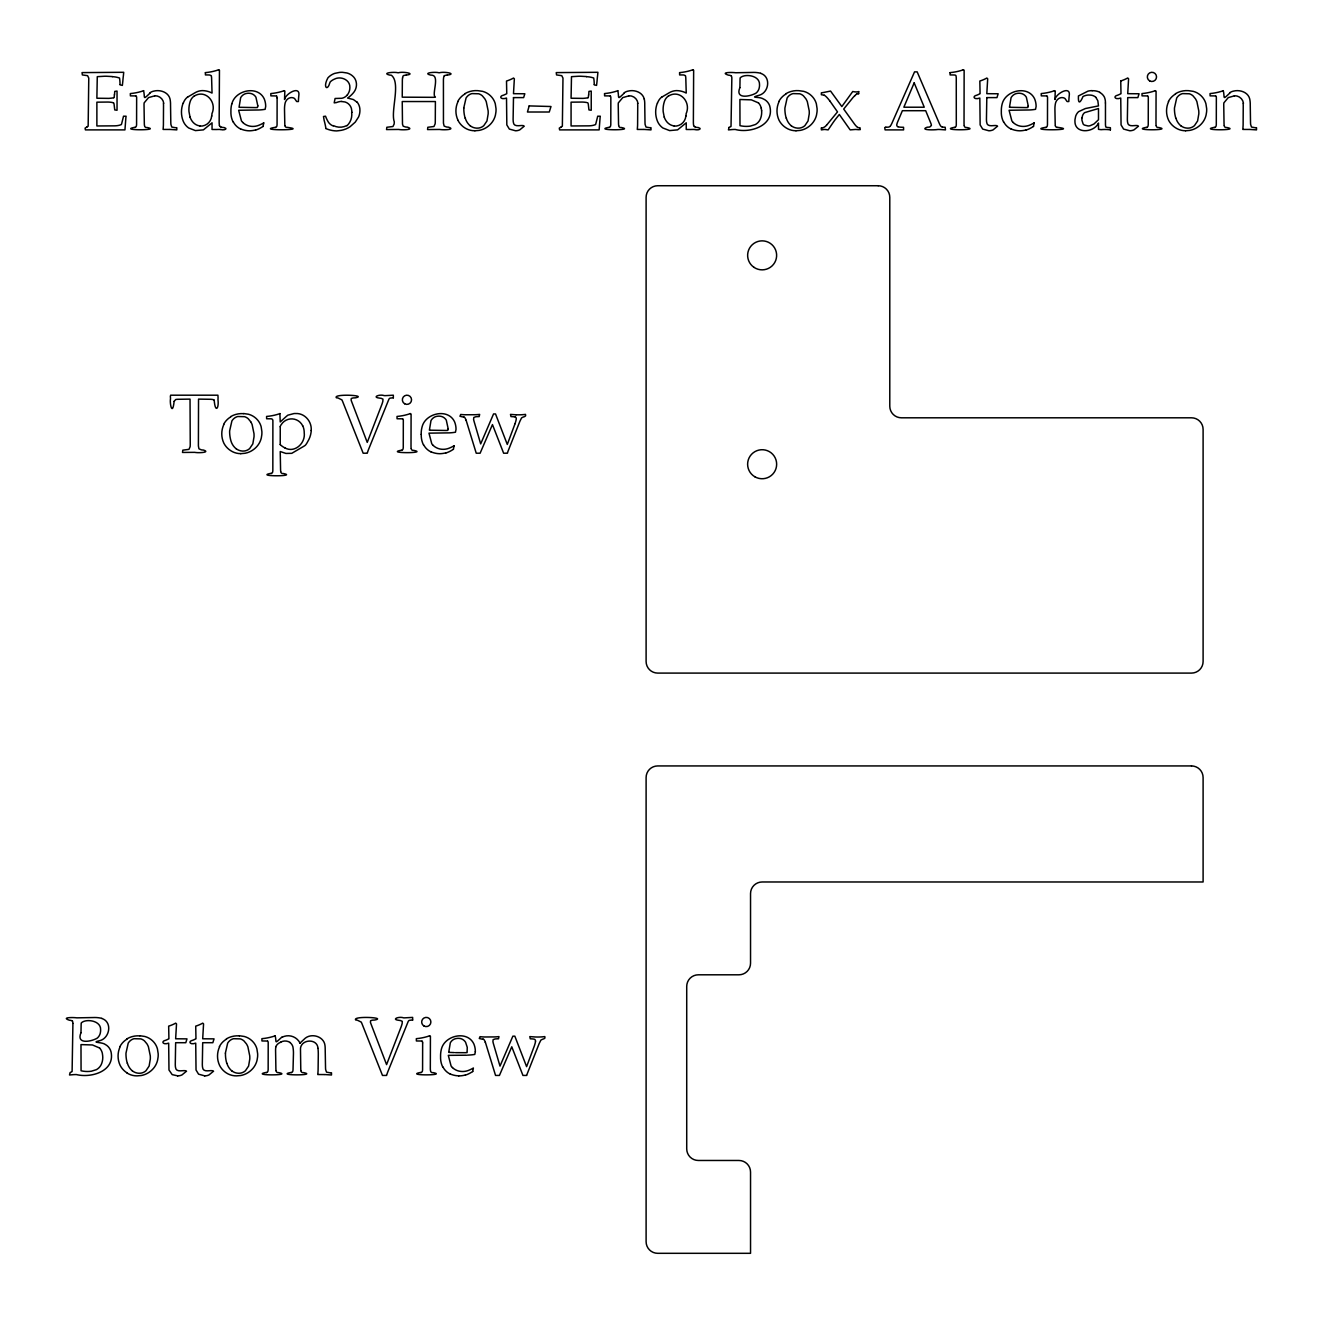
<?xml version="1.0" encoding="UTF-8"?>
<svg xmlns="http://www.w3.org/2000/svg" width="1323" height="1323" viewBox="0 0 1323 1323"><rect width="100%" height="100%" fill="white"/><g stroke="black" fill="none" stroke-linecap="round" stroke-linejoin="round"><path stroke-width="1.5" d="M475.354 1051.553L474.792 1054.414A46.338 46.338 0 0 1 468.524 1055.076L467.399 1055.175M311.186 430.438C312.03 421.657 304.72 413.008 295.674 413.52A29.089 29.089 0 0 0 294.004 413.553L287.852 415.174A43.196 43.196 0 0 0 286.181 416.547L280.228 421.938L279.881 413.52M225.373 1053.158L227.655 1043.169A10.799 10.799 0 0 1 228.73 1041.697A9.526 9.526 0 0 1 233.526 1038.704L240.323 1038.886A10.22 10.22 0 0 1 243.994 1040.953L246.409 1043.864A19.746 19.746 0 0 1 247.897 1046.824L249.749 1055.919A40.236 40.236 0 0 1 249.799 1058.962L248.592 1066.073L245.433 1070.737A9.741 9.741 0 0 1 239.91 1073.201A11.179 11.179 0 0 1 231.872 1070.886M463.745 108.056L466.027 98.067A10.799 10.799 0 0 1 467.102 96.596A9.526 9.526 0 0 1 471.914 93.602L478.694 93.784A10.22 10.22 0 0 1 482.366 95.851L484.78 98.762A19.746 19.746 0 0 1 486.269 101.722L488.137 110.818A40.236 40.236 0 0 1 488.17 113.861L486.963 120.972L483.805 125.635A9.741 9.741 0 0 1 478.281 128.099A11.179 11.179 0 0 1 470.244 125.784M280.261 426.75L280.228 444.545M120.013 84.821L122.361 85.4L122.841 81.1A91.37 91.37 0 0 1 123.403 75.527L123.717 72.302L82.043 72.6L82.357 74.931L87.599 75.676L88.773 78.14L88.161 126.231A11.791 11.791 0 0 1 87.153 126.81M594.209 84.821L596.557 85.4L597.053 81.1A91.37 91.37 0 0 1 597.599 75.527L597.913 72.302L556.239 72.6L556.553 74.931L561.795 75.676L562.97 78.14L562.358 126.231A11.791 11.791 0 0 1 561.349 126.81M535.55 1041.218L535.402 1042.193A42.386 42.386 0 0 1 534.36 1045.881L526.604 1066.652L514.845 1036.174L512.861 1036.174L499.995 1066.106L493.347 1043.467A32.678 32.678 0 0 1 492.917 1041.565L493.132 1039.68L495.116 1038.952A41.013 41.013 0 0 1 498.49 1038.803L498.969 1036.604A57.484 57.484 0 0 1 494.107 1036.934L484.631 1036.984A52.722 52.722 0 0 1 480.034 1036.67L479.273 1038.489L481.638 1039.051A17.695 17.695 0 0 1 482.73 1039.233L482.862 1039.266M211.796 116.011L211.829 115.696A46.487 46.487 0 0 0 211.945 113.679C217.187 102.086 205.578 89.104 194.332 96.017M685.992 116.011L686.025 115.696A46.487 46.487 0 0 0 686.141 113.679C691.383 102.086 679.79 89.104 668.545 96.017M114.522 94.859L114.754 91.403L117.036 91.072L117.036 110.256L114.754 109.925L114.142 104.831A4.63 4.63 0 0 0 113.546 102.731M588.718 94.859L588.95 91.403L591.232 91.072L591.232 110.256L588.95 109.925L588.355 104.831A4.63 4.63 0 0 0 587.743 102.731M275.812 1047.105L275.713 1047.733A32.414 32.414 0 0 0 275.581 1050.396L275.895 1069.001A25.617 25.617 0 0 0 276.027 1070.572M174.173 401.316L175.727 399.529A12.734 12.734 0 0 1 177.646 399.298L190.032 399.116L190.247 444.313A34.894 34.894 0 0 1 190.132 446.661L188.974 449.357L182.822 450.167L182.508 452.449L194.084 452.35A15.694 15.694 0 0 1 194.729 452.35C198.367 453.177 211.018 452.416 203.444 450.052A34.861 34.861 0 0 1 201.476 449.886L198.963 448.844L198.4 446.016L198.533 399.116L210.787 399.298A18.654 18.654 0 0 1 213.135 399.596L213.681 399.844M231.856 103.839C235.13 90.212 257.737 85.019 264.203 98.828A19.729 19.729 0 0 1 265.691 106.452L265.129 109.313A46.338 46.338 0 0 1 258.878 109.974L238.653 110.256L241.431 120.856A11.113 11.113 0 0 0 242.82 122.477M515.06 423.674L507.288 444.445L495.53 413.95L493.545 413.95L480.679 443.9L474.031 421.243A32.678 32.678 0 0 1 473.584 419.358L473.816 417.473L475.784 416.745A41.013 41.013 0 0 1 479.174 416.596L479.654 414.397A57.484 57.484 0 0 1 474.792 414.727L465.316 414.761A52.722 52.722 0 0 1 460.718 414.463L459.957 416.265L462.322 416.844A17.695 17.695 0 0 1 463.414 417.026L463.53 417.059M263.095 126.479L263.74 122.907M453.425 449.373L454.07 445.801M472.741 1071.58L473.386 1068.008A34.762 34.762 0 0 1 467.929 1070.605A16.24 16.24 0 0 1 461.066 1071.432A14.057 14.057 0 0 1 452.449 1067.595M1033.511 126.479L1034.156 122.907M890.611 125.668L891.107 124.825A42.832 42.832 0 0 0 891.967 123.138L914.54 71.872L917.17 71.872L939.528 123.965A19.316 19.316 0 0 0 940.653 125.966L940.951 126.28A3.308 3.308 0 0 0 942.356 127.025M393.328 397.81L393.328 395.197L385.621 395.627A26.063 26.063 0 0 1 384.232 395.61C379.536 393.907 371.432 397.28 379.734 398.14A41.542 41.542 0 0 1 381.107 398.306L382.975 399.149L382.827 401.398A55.897 55.897 0 0 1 381.917 404.342L367.248 442.395L351.389 400.968A28.428 28.428 0 0 1 351.108 399.959L351.29 398.504L352.927 397.958A36.068 36.068 0 0 1 355.192 397.859C368.836 395.296 332.354 393.526 336.422 397.81A38.962 38.962 0 0 1 337.911 397.942L341.913 399.877A43.163 43.163 0 0 1 342.591 401.382L363.163 453.21L367.248 453.21A100.383 100.383 0 0 1 368.307 450.052L388.78 399.513A2.927 2.927 0 0 1 389.739 398.273L390.285 398.107A22.541 22.541 0 0 1 393.328 397.859M412.644 1020.033L412.644 1017.404L404.937 1017.834A26.063 26.063 0 0 1 403.565 1017.834C398.851 1016.114 390.765 1019.487 399.066 1020.347A41.542 41.542 0 0 1 400.439 1020.529L402.291 1021.356L402.142 1023.605A55.897 55.897 0 0 1 401.249 1026.549L386.581 1064.602L370.705 1023.175A28.428 28.428 0 0 1 370.423 1022.183L370.605 1020.728L372.259 1020.165A36.068 36.068 0 0 1 374.508 1020.066C388.152 1017.503 351.67 1015.733 355.755 1020.033A38.962 38.962 0 0 1 357.243 1020.149L361.229 1022.084A43.163 43.163 0 0 1 361.923 1023.589L382.479 1075.434L386.581 1075.434A100.383 100.383 0 0 1 387.622 1072.258L408.096 1021.72A2.927 2.927 0 0 1 409.055 1020.48L409.601 1020.314A22.541 22.541 0 0 1 412.644 1020.066M205.379 72.748L205.429 74.931L208.521 74.948A32.959 32.959 0 0 1 209.646 74.998L211.283 75.692A13.974 13.974 0 0 1 211.614 78.52L212.044 93.073A20.788 20.788 0 0 0 202.303 90.609A15.148 15.148 0 0 0 194.977 92.792L188.064 96.827M679.592 72.748L679.625 74.931L682.734 74.948A32.959 32.959 0 0 1 683.842 74.998L685.479 75.692A13.974 13.974 0 0 1 685.81 78.52L686.24 93.073A20.788 20.788 0 0 0 676.516 90.609A15.148 15.148 0 0 0 669.173 92.792L662.277 96.827M950.063 72.748L950.096 74.931L953.172 74.964A32.281 32.281 0 0 1 954.296 74.998L954.826 75.047A1.654 1.654 0 0 1 955.868 75.527L955.983 75.742A13.247 13.247 0 0 1 956.264 78.14L956.297 124.544A24.69 24.69 0 0 1 956.248 125.222L956.215 125.404A2.117 2.117 0 0 1 954.677 127.471M858.66 93.685L858.66 91.502M1110.394 129.886L1110.394 127.719L1108.161 127.504A4.697 4.697 0 0 1 1105.598 126.843M150.194 92.957C142.14 100.647 145.365 97.902 143.546 90.626M624.39 92.957C616.353 100.647 619.561 97.902 617.742 90.626M1229.91 92.957C1221.857 100.647 1225.081 97.902 1223.262 90.626M299.808 1043.285L304.522 1038.886A44.453 44.453 0 0 1 305.448 1038.059C312.195 1032.899 324.185 1036.67 325.011 1045.666A45.395 45.395 0 0 1 325.177 1047.915L325.524 1067.429A26.857 26.857 0 0 0 325.64 1069.563L326.516 1072.159L330.006 1072.788A39.591 39.591 0 0 0 331.494 1072.804L331.494 1074.987L325.491 1074.59A30.264 30.264 0 0 0 324.333 1074.557M444.429 75.775L444.131 76.073A4.498 4.498 0 0 0 443.602 77.859A27.816 27.816 0 0 0 443.42 79.545L443.453 123.122L444.131 126.065L446.512 126.991A34.1 34.1 0 0 0 448.464 127.157C456.154 129.637 443.519 130.2 439.749 129.456A16.008 16.008 0 0 0 439.104 129.456L427.544 129.571L427.825 127.273L433.961 126.512L435.151 123.816A33.588 33.588 0 0 0 435.284 121.484L435.399 101.54L402.242 101.54L402.49 124.13L403.184 126.181L405.5 126.991A34.282 34.282 0 0 0 407.467 127.157C415.042 129.737 402.473 130.233 398.752 129.456A16.306 16.306 0 0 0 398.107 129.456L386.531 129.571L386.845 127.273L392.964 126.512L394.138 124.031A31.471 31.471 0 0 0 394.287 121.832C390.417 111.132 401.084 82.77 391.376 75.246A29.9 29.9 0 0 0 389.557 75.064C381.239 72.997 393.791 71.707 397.843 72.732A16.091 16.091 0 0 0 398.488 72.748C403.052 71.31 416.629 73.79 406.178 75.113M604.545 93.685L604.594 95.868L608.018 95.901A6.764 6.764 0 0 1 610.002 96.099M821.401 127.719L821.368 129.886L823.353 129.588A16.802 16.802 0 0 1 824.742 129.456A9.526 9.526 0 0 1 825.734 129.555L828.132 129.886L832.994 122.708A160.1 160.1 0 0 1 835.127 119.748L839.328 114.473L850.16 129.886L855.353 129.456A27.37 27.37 0 0 1 858.23 129.671L860.297 129.588L859.967 127.719A6.731 6.731 0 0 1 857.833 127.488L857.767 127.405M113.596 97.72L113.365 97.819A16.719 16.719 0 0 1 111.033 98.167A41.956 41.956 0 0 1 108.751 98.382L96.877 98.233L97.274 76.668L104.252 76.254A46.752 46.752 0 0 1 106.468 76.238L112.372 76.569M587.842 97.687L587.561 97.819A16.719 16.719 0 0 1 585.246 98.167A41.956 41.956 0 0 1 582.947 98.382L571.073 98.233L571.486 76.668L578.465 76.254A46.752 46.752 0 0 1 580.665 76.238L586.569 76.569M856.543 94.198L856.444 94.247A17.149 17.149 0 0 0 854.691 95.835M281.915 1037.149L281.816 1037.199A6.995 6.995 0 0 0 281.419 1037.513C273.679 1044.69 276.937 1041.929 275.118 1035.727M87.153 126.826L85.085 128.133L85.416 129.886L124.941 129.886L125.867 117.863A28.61 28.61 0 0 1 126.098 116.209L123.486 116.209A14.305 14.305 0 0 1 123.337 116.97L121.749 123.32A19.134 19.134 0 0 1 121.385 124.461L121.336 124.577A16.571 16.571 0 0 1 116.308 125.751L115.911 125.784A58.543 58.543 0 0 1 114.373 125.85L96.877 125.966L96.877 102.169L107.907 102.053A25.617 25.617 0 0 1 112.571 102.549L113.249 102.896M561.349 126.826L559.298 128.133L559.612 129.886L599.137 129.886L600.08 117.863A28.61 28.61 0 0 1 600.295 116.209L597.682 116.209A14.305 14.305 0 0 1 597.533 116.97L595.945 123.32A19.134 19.134 0 0 1 595.598 124.461L595.532 124.577A16.571 16.571 0 0 1 590.505 125.751L590.108 125.784A58.543 58.543 0 0 1 588.57 125.85L571.073 125.966L571.073 102.169L582.103 102.053A25.617 25.617 0 0 1 586.767 102.549M729.023 127.455L728.444 129.886L732.578 129.538A47.181 47.181 0 0 1 735.241 129.456C750.538 133.606 775.129 125.321 769.655 105.741C768.597 102.648 766.166 100.085 763.139 98.845C759.204 96.331 748.206 98.415 759.584 95.124C769.192 92.13 771.044 76.519 760.692 73.377M447.157 75.113C457.642 73.79 444.131 71.343 439.501 72.748A16.273 16.273 0 0 1 438.856 72.732C434.787 71.657 422.269 72.98 430.537 75.064A30.594 30.594 0 0 1 432.373 75.229C439.815 76.552 431.348 95.239 435.399 97.174A98.117 98.117 0 0 1 433.101 97.323L402.242 97.174L402.357 80.356A27.585 27.585 0 0 1 402.523 77.825M324.019 1074.557L317.768 1074.541A92.759 92.759 0 0 0 318.099 1070.125L318.297 1054.332A58.94 58.94 0 0 0 318 1048.378M169.311 129.456L163.093 129.439A93.238 93.238 0 0 0 163.407 125.023L163.523 105.327A35.489 35.489 0 0 0 163.407 103.359M643.524 129.456L637.289 129.439A93.238 93.238 0 0 0 637.603 125.023L637.736 105.327A35.489 35.489 0 0 0 637.603 103.359M1249.028 129.456L1242.81 129.439A93.238 93.238 0 0 0 1243.124 125.023L1243.24 105.327A35.489 35.489 0 0 0 1243.107 103.359M466.291 1055.208L448.299 1055.357L451.077 1065.958A11.113 11.113 0 0 0 452.483 1067.578M474.907 130.762L479.124 130.398A20.49 20.49 0 0 0 488.253 126.214A23.053 23.053 0 0 0 490.585 124.064L491.296 123.271A19.432 19.432 0 0 0 495.43 115.101L495.943 111.909A25.898 25.898 0 0 0 496.009 108.618L495.282 103.806A17.563 17.563 0 0 0 491.908 97.34A18.125 18.125 0 0 0 482.663 91.353L477.719 90.659A21.962 21.962 0 0 0 464.786 93.718M885.798 127.256L884.723 127.587L885.104 129.886L903.592 129.886L903.543 127.273A48.141 48.141 0 0 1 899.872 127.14L898.234 126.859M795.983 130.762L800.2 130.398A20.49 20.49 0 0 0 809.329 126.214A23.053 23.053 0 0 0 811.677 124.064L812.372 123.271A19.432 19.432 0 0 0 816.506 115.101L817.019 111.909A25.898 25.898 0 0 0 817.085 108.618L816.357 103.806A17.563 17.563 0 0 0 812.984 97.34A18.125 18.125 0 0 0 803.739 91.353L798.794 90.659A21.962 21.962 0 0 0 785.862 93.718M1185.557 130.762L1189.757 130.398A20.49 20.49 0 0 0 1198.903 126.214A23.053 23.053 0 0 0 1201.234 124.064L1201.946 123.271A19.432 19.432 0 0 0 1206.08 115.101L1206.593 111.909A25.898 25.898 0 0 0 1206.659 108.618L1205.931 103.806A17.563 17.563 0 0 0 1202.557 97.34A18.125 18.125 0 0 0 1193.296 91.353L1188.368 90.659A21.962 21.962 0 0 0 1175.436 93.718M240.769 453.657L244.987 453.276A20.49 20.49 0 0 0 254.115 449.109A23.053 23.053 0 0 0 256.464 446.942L257.158 446.165A19.432 19.432 0 0 0 261.293 437.979L261.805 434.787A25.898 25.898 0 0 0 261.871 431.513L261.144 426.701A17.563 17.563 0 0 0 257.77 420.218A18.125 18.125 0 0 0 248.526 414.248L243.581 413.537M154.692 95.868L148.556 97.588L144.141 102.88A18.952 18.952 0 0 0 144.025 104.6L144.323 123.866A25.319 25.319 0 0 0 144.455 125.437M628.888 95.868L622.769 97.588L618.337 102.88A18.952 18.952 0 0 0 618.221 104.6L618.536 123.866A25.319 25.319 0 0 0 618.668 125.437M1234.392 95.868L1228.273 97.588L1223.858 102.88A18.952 18.952 0 0 0 1223.742 104.6L1224.04 123.866A25.319 25.319 0 0 0 1224.172 125.437M341.665 101.54L345.038 101.97A9.493 9.493 0 0 1 351.356 108.288L352.067 112.438M455.459 1052.645L465.2 1052.695A30.677 30.677 0 0 0 467.102 1052.595L467.251 1047.32L465.597 1042.309A8.17 8.17 0 0 0 460.272 1038.505L458.767 1038.357A11.692 11.692 0 0 0 457.096 1038.406L456.022 1038.572A8.335 8.335 0 0 0 451.606 1041.036A9.741 9.741 0 0 0 450.316 1042.805L448.712 1052.347A27.254 27.254 0 0 0 449.407 1052.397L454.351 1052.595M204.734 1075.864L198.566 1074.16L196.036 1070.009L195.721 1043.152C189.768 1045.302 187.734 1041.184 192.893 1040.209A43.444 43.444 0 0 0 195.969 1038.787L195.721 1026.135A37.424 37.424 0 0 0 202.733 1023.142L203.56 1023.87L202.7 1038.787L214.045 1038.869L212.838 1042.706L202.7 1042.706L202.32 1064.42A34.977 34.977 0 0 0 202.485 1067C202.899 1073.664 211.448 1069.166 213.598 1071.217A25.699 25.699 0 0 0 212.953 1071.696L208.984 1074.938A10.518 10.518 0 0 1 204.734 1075.88M177.695 1075.864L172.188 1074.623L168.98 1070.009L168.666 1043.152C162.712 1045.302 160.695 1041.184 165.855 1040.209A43.444 43.444 0 0 0 168.914 1038.787L168.666 1026.135A37.424 37.424 0 0 0 175.678 1023.142L176.521 1023.87L175.645 1038.787L186.99 1038.869L185.799 1042.706L175.645 1042.706L175.281 1064.42A34.977 34.977 0 0 0 175.43 1067C175.86 1073.664 184.41 1069.166 186.56 1071.217A25.699 25.699 0 0 0 185.898 1071.696L181.946 1074.938A10.518 10.518 0 0 1 177.695 1075.88M516.053 414.794L510.48 414.397L510.976 416.596A37.176 37.176 0 0 1 513.952 416.795L515.209 417.059M695.088 129.522C697.535 130.597 702.926 128.959 698.461 127.587A34.878 34.878 0 0 1 696.13 127.306L695.501 127.157M220.891 129.522C223.339 130.597 228.73 128.959 224.265 127.587A34.878 34.878 0 0 1 221.933 127.306L221.139 127.124M239.347 1035.744L244.275 1036.471A18.125 18.125 0 0 1 253.536 1042.425A17.563 17.563 0 0 1 256.91 1048.907L257.638 1053.72A25.898 25.898 0 0 1 257.572 1057.011L257.059 1060.186A19.432 19.432 0 0 1 252.925 1068.389L252.213 1069.149A23.053 23.053 0 0 1 249.882 1071.316A20.49 20.49 0 0 1 240.753 1075.516L236.536 1075.864A18.158 18.158 0 0 1 226.283 1072.887A19.365 19.365 0 0 1 219.601 1065.445A22.061 22.061 0 0 1 219.618 1046.691M139.891 1035.744L144.819 1036.471A18.125 18.125 0 0 1 154.08 1042.425A17.563 17.563 0 0 1 157.437 1048.907L158.181 1053.72A25.898 25.898 0 0 1 158.099 1057.011L157.586 1060.186A19.432 19.432 0 0 1 153.468 1068.389L152.757 1069.149A23.053 23.053 0 0 1 150.425 1071.316A20.49 20.49 0 0 1 141.28 1075.516L137.063 1075.864A18.158 18.158 0 0 1 126.826 1072.887M966.402 127.438C982.576 130.481 938.189 130.564 953.817 127.455A13.329 13.329 0 0 0 954.644 127.355M1226.404 127.438C1242.578 130.481 1198.191 130.58 1213.819 127.455A13.462 13.462 0 0 0 1214.646 127.355M1158.353 127.438C1174.526 130.481 1130.14 130.58 1145.768 127.455A13.462 13.462 0 0 0 1146.578 127.355M620.9 127.438C637.074 130.481 592.687 130.58 608.315 127.455A13.462 13.462 0 0 0 609.126 127.355M146.704 127.438C162.861 130.481 118.475 130.58 134.119 127.455A13.462 13.462 0 0 0 134.929 127.355M413.371 450.333C429.545 453.376 385.158 453.458 400.786 450.333A13.462 13.462 0 0 0 401.597 450.25M282.94 473.452C299.097 476.495 254.777 476.578 270.322 473.469A13.858 13.858 0 0 0 271.149 473.369M432.687 1072.54C448.861 1075.582 404.474 1075.682 420.102 1072.54A13.462 13.462 0 0 0 420.929 1072.457M303.132 1072.54C319.29 1075.599 274.919 1075.649 290.547 1072.556A13.329 13.329 0 0 0 291.358 1072.457M278.277 1072.54C294.417 1075.582 250.047 1075.682 265.675 1072.54A13.462 13.462 0 0 0 266.485 1072.457M1057.193 127.339L1057.375 127.355A30.214 30.214 0 0 0 1058.086 127.421C1080.213 130.332 1025.904 130.729 1045.005 127.455A13.462 13.462 0 0 0 1045.815 127.355M942.356 127.041L942.489 127.058A19.845 19.845 0 0 0 945.168 127.24L945.482 129.886L940.107 129.505A58.493 58.493 0 0 0 937.908 129.456C934.286 130.167 919.022 130.167 927.191 127.206A29.271 29.271 0 0 0 929.755 127.008L931.409 125.503A7.574 7.574 0 0 0 930.797 123.171L925.687 110.702L902.385 110.702L897.97 121.154A16.356 16.356 0 0 0 896.729 124.891L896.796 125.255A1.736 1.736 0 0 0 897.904 126.727M101.788 1018.478C112.852 1021.935 109.71 1038.704 99.225 1040.821C90.51 1042.756 102.119 1041.995 105.145 1044.393C108.106 1045.865 110.256 1048.709 111.049 1051.901C115.101 1071.266 91.337 1078.262 76.337 1074.557A47.181 47.181 0 0 0 73.658 1074.64L69.524 1074.987L70.102 1072.556A17.232 17.232 0 0 0 72.104 1071.547L72.914 1023.407M284.842 447.885C294.748 453.392 305.596 443.205 304.224 432.853A17.116 17.116 0 0 0 302.769 425.774M963.26 69.689L964.136 70.185L964.037 123.899A24.823 24.823 0 0 0 964.169 125.453M692.789 69.689L693.649 70.185L693.368 122.477A23.219 23.219 0 0 0 693.632 125.503M218.576 69.689L219.453 70.185L219.155 122.477A23.219 23.219 0 0 0 219.436 125.503M1054.431 90.626L1055.307 91.155A38.979 38.979 0 0 0 1055.192 92.56L1054.944 99.506C1055.919 93.602 1071.084 84.953 1069.216 95.835A71.376 71.376 0 0 0 1068.819 101.54L1067.082 101.54L1065.048 98.597A4.515 4.515 0 0 0 1063.295 97.753L1062.071 97.604A6.218 6.218 0 0 0 1057.854 99.225A8.07 8.07 0 0 0 1055.473 103.326A27.833 27.833 0 0 0 1054.927 109.528L1055.192 123.965A23.698 23.698 0 0 0 1055.324 125.487M284.015 90.626L284.892 91.155A38.979 38.979 0 0 0 284.776 92.56L284.544 99.506C285.503 93.602 300.668 84.953 298.8 95.835A71.376 71.376 0 0 0 298.403 101.54L296.666 101.54L294.632 98.597A4.515 4.515 0 0 0 292.879 97.753L291.655 97.604A6.218 6.218 0 0 0 287.438 99.225A8.07 8.07 0 0 0 285.073 103.326A27.833 27.833 0 0 0 284.511 109.528L284.792 123.965A23.698 23.698 0 0 0 284.908 125.487M1155.211 90.626L1156.07 91.155L1155.988 123.849A25.484 25.484 0 0 0 1156.12 125.42M410.229 413.52L411.089 414.049L411.006 446.744A25.484 25.484 0 0 0 411.139 448.315M429.545 1035.727L430.422 1036.256L430.322 1068.951A25.484 25.484 0 0 0 430.455 1070.522M758.426 102.863L751.348 99.853L739.904 99.506L739.987 125.668A28.015 28.015 0 0 0 750.306 126.115L755.35 124.544A11.659 11.659 0 0 0 760.179 119.384A17.182 17.182 0 0 0 761.618 110.768M99.523 1047.965L92.445 1044.955L80.984 1044.608L81.067 1070.77A28.015 28.015 0 0 0 91.386 1071.217L96.43 1069.645A11.659 11.659 0 0 0 101.276 1064.486A17.182 17.182 0 0 0 102.698 1055.87L102.334 1053.24A11.857 11.857 0 0 0 99.539 1047.932M1095.907 97.439L1097.842 100.78L1098.487 105.906L1085.389 108.536L1078.592 111.661A10.931 10.931 0 0 0 1075.632 116.325L1074.987 119.632A18.042 18.042 0 0 0 1074.938 121.088C1074.557 134.334 1094.071 132.829 1098.487 123.056L1098.487 129.34L1101.116 129.671A38.4 38.4 0 0 1 1110.394 129.852M357.16 102.268L353.373 99.539L347.585 98.051A27.188 27.188 0 0 0 354.167 91.816A12.734 12.734 0 0 0 356.449 83.796L356.367 83.167A10.766 10.766 0 0 0 353.754 77.114L353.307 76.651A13.941 13.941 0 0 0 346.957 72.98L342.475 72.318A25.335 25.335 0 0 0 339.548 72.401L334.752 73.377A16.323 16.323 0 0 0 328.534 77.214L327.889 77.892C322.663 87.5 327.525 91.237 329.659 83.233A24.442 24.442 0 0 1 330.287 81.828A14.14 14.14 0 0 1 334.438 79.132C340.59 75.808 350.115 79.661 349.884 87.318A12.105 12.105 0 0 1 347.139 95.19M829.719 100.78L837.509 111.893L827.487 124.064A37.937 37.937 0 0 1 826.544 125.09M250.642 421.657L248.228 418.746A10.22 10.22 0 0 0 244.557 416.679L237.776 416.513A9.526 9.526 0 0 0 232.964 419.49A10.799 10.799 0 0 0 231.889 420.962L229.623 430.951A33.141 33.141 0 0 0 231.012 441.138A15.777 15.777 0 0 0 236.056 448.712M466.093 420.152L476.23 453.21L480.117 453.21L492.454 424.584L503.633 453.21L507.437 453.21A41.195 41.195 0 0 1 507.999 451.308L519.823 421.458A37.557 37.557 0 0 1 520.782 419.49C521.146 415.918 527.001 417.721 525.512 414.397A58.245 58.245 0 0 1 516.053 414.777M485.409 1042.359L495.546 1075.434L499.433 1075.434L511.769 1046.791L522.949 1075.434L526.752 1075.434A41.195 41.195 0 0 1 527.315 1073.532L539.139 1043.665A37.557 37.557 0 0 1 540.098 1041.714C540.462 1038.125 546.316 1039.928 544.828 1036.604A58.245 58.245 0 0 1 535.368 1036.984L529.795 1036.604L530.291 1038.803A37.176 37.176 0 0 1 533.285 1039.002L534.525 1039.266A1.935 1.935 0 0 1 535.468 1041.201M664.229 117.102L663.17 111.579A25.749 25.749 0 0 1 664.344 101.656A10.865 10.865 0 0 1 668.479 95.934M190.032 117.102L188.974 111.579A25.749 25.749 0 0 1 190.148 101.656A10.865 10.865 0 0 1 194.283 95.934M644.235 99.043C642.697 92.246 634.412 89.451 628.227 91.089A10.088 10.088 0 0 0 624.241 92.742M693.665 125.503L693.914 126.165A2.762 2.762 0 0 0 695.088 126.991M219.469 125.503L219.717 126.165A2.762 2.762 0 0 0 220.891 126.991M761.254 108.139L761.651 110.768M317.967 1048.378C317.603 1038.654 302.306 1038.886 300.569 1047.7A24.641 24.641 0 0 0 300.486 1049.172L300.768 1069.001A25.617 25.617 0 0 0 300.9 1070.572M1120.746 81.034L1120.994 93.685A43.444 43.444 0 0 1 1117.918 95.107C1112.775 96.083 1114.776 100.184 1120.746 98.051L1121.061 124.908L1123.591 129.075L1129.759 130.762A10.518 10.518 0 0 0 1134.009 129.836L1137.978 126.595A25.699 25.699 0 0 1 1138.491 126.198C1136.887 123.882 1127.841 128.695 1127.51 121.898A34.977 34.977 0 0 1 1127.361 119.318L1127.725 97.604L1137.863 97.604L1139.07 93.768L1127.725 93.685L1128.585 78.768L1127.725 77.974A37.424 37.424 0 0 1 1120.73 80.968M422.649 1042.921L422.583 1069.579A25.55 25.55 0 0 1 422.533 1070.274L422.484 1070.605A2.15 2.15 0 0 1 420.962 1072.589M277.119 97.819L277.069 124.478A25.55 25.55 0 0 1 277.003 125.189L276.97 125.503A2.15 2.15 0 0 1 275.432 127.488M1105.466 102.979L1105.466 123.452A15.297 15.297 0 0 0 1105.615 126.098M213.896 399.744A4.713 4.713 0 0 1 214.343 401.878C215.583 413.156 219.056 407.964 217.981 399.827A86.491 86.491 0 0 1 218.08 397.743L217.915 395.197L170.65 395.197L170.369 396.42A68.978 68.978 0 0 1 170.502 398.769C169.642 403.283 172.04 414.975 173.793 404.11A35.175 35.175 0 0 1 174.156 401.316M223.852 424.485A22.061 22.061 0 0 0 223.868 443.222A19.365 19.365 0 0 0 230.582 450.581A18.158 18.158 0 0 0 240.769 453.64M223.62 424.369A18.754 18.754 0 0 1 230.797 416.861M230.649 416.613A21.962 21.962 0 0 1 243.581 413.669M236.106 448.662A11.179 11.179 0 0 0 244.143 451.027A9.741 9.741 0 0 0 249.683 448.547L252.825 443.866L254.033 436.755A40.236 40.236 0 0 0 253.999 433.696L252.131 424.617A19.746 19.746 0 0 0 250.642 421.657M279.93 413.636A55.649 55.649 0 0 1 266.584 416.447L266.634 418.763L270.057 418.796A7.69 7.69 0 0 1 271.943 418.944L272.77 419.887A12.221 12.221 0 0 1 272.885 420.846L272.836 470.426A27.882 27.882 0 0 1 272.77 471.153L272.736 471.484A2.199 2.199 0 0 1 271.198 473.535M311.252 430.438A23.417 23.417 0 0 1 307.73 441.568A18.902 18.902 0 0 1 305.381 445.223A22.623 22.623 0 0 1 302.984 446.761L291.771 453.326L285.933 453.442L280.228 451.54L280.575 469.88A25.187 25.187 0 0 0 280.708 471.451M282.279 473.551A2.166 2.166 0 0 1 280.79 471.815M284.858 447.852A17.695 17.695 0 0 1 280.195 444.578M302.669 425.808A12.271 12.271 0 0 0 281.22 424.633A5.689 5.689 0 0 0 280.195 426.734M410.262 413.636A55.219 55.219 0 0 1 397.016 416.447L397.065 418.763L400.505 418.796A6.764 6.764 0 0 1 402.473 418.978M412.726 450.448A2.166 2.166 0 0 1 411.221 448.679M401.646 450.366A2.15 2.15 0 0 0 403.135 448.381L403.201 448.067A25.55 25.55 0 0 0 403.267 447.372L403.317 420.714A3.341 3.341 0 0 0 402.82 418.829M453.359 449.274A26.84 26.84 0 0 1 445.983 452.962M445.934 452.813A25.385 25.385 0 0 1 439.484 453.706A22.756 22.756 0 0 1 430.901 451.771M430.851 451.854A15.942 15.942 0 0 1 423.592 444.71M423.41 444.809A21.366 21.366 0 0 1 421.26 434.407M421.177 434.391A26.642 26.642 0 0 1 422.136 426.717C425.526 413.14 448.017 407.897 454.533 421.723A19.729 19.729 0 0 1 456.022 429.347L455.459 432.208A46.338 46.338 0 0 1 449.208 432.869L428.983 433.15L431.761 443.734A11.113 11.113 0 0 0 433.15 445.371M433.134 445.388A14.057 14.057 0 0 0 441.733 449.258A16.24 16.24 0 0 0 448.596 448.381A34.762 34.762 0 0 0 454.054 445.785M463.827 416.679A5.49 5.49 0 0 1 465.894 420.185M515.044 423.674A42.386 42.386 0 0 0 516.102 419.986L516.218 419.011A1.935 1.935 0 0 0 515.292 416.91M101.821 1018.346A30.363 30.363 0 0 0 93.09 1017.552L77.693 1017.834A32.215 32.215 0 0 1 76.734 1017.834C72.947 1017.288 60.593 1017.337 69.491 1020.265A6.334 6.334 0 0 1 72.385 1020.976M72.484 1021.091A5.689 5.689 0 0 1 72.798 1023.39M120.145 1046.691A22.061 22.061 0 0 0 120.161 1065.428A19.365 19.365 0 0 0 126.876 1072.788M119.93 1046.576A18.754 18.754 0 0 1 127.091 1039.068M126.942 1038.82A21.962 21.962 0 0 1 139.874 1035.892M127.306 1063.345A33.141 33.141 0 0 1 125.983 1053.158L128.199 1043.169A10.799 10.799 0 0 1 129.274 1041.697A9.526 9.526 0 0 1 134.07 1038.704L140.85 1038.886A10.22 10.22 0 0 1 144.521 1040.953L146.952 1043.864A19.746 19.746 0 0 1 148.424 1046.824L150.293 1055.919A40.236 40.236 0 0 1 150.326 1058.962L149.119 1066.073L145.977 1070.737A9.741 9.741 0 0 1 140.453 1073.201A11.179 11.179 0 0 1 132.399 1070.886M132.366 1070.935A15.777 15.777 0 0 1 127.438 1063.312M219.386 1046.576A18.754 18.754 0 0 1 226.564 1039.068M226.415 1038.82A21.962 21.962 0 0 1 239.347 1035.892M226.779 1063.345A33.141 33.141 0 0 1 225.456 1053.158M231.823 1070.935A15.777 15.777 0 0 1 226.911 1063.312M275.151 1035.843A55.219 55.219 0 0 1 261.904 1038.671L261.954 1040.969L265.377 1041.003A6.764 6.764 0 0 1 267.362 1041.184M281.997 1037.298A13.197 13.197 0 0 1 300.056 1043.169M302.504 1072.606A2.133 2.133 0 0 1 300.949 1070.952M291.391 1072.589A2.133 2.133 0 0 0 292.896 1070.638L292.962 1070.324A24.905 24.905 0 0 0 293.028 1069.629L293.441 1054.018A34.381 34.381 0 0 0 292.912 1046.89A8.054 8.054 0 0 0 289.886 1042.474M280.757 1042.111A9.046 9.046 0 0 1 289.952 1042.392M275.631 1047.022A8.533 8.533 0 0 1 280.757 1042.226M277.648 1072.606A2.133 2.133 0 0 1 276.094 1070.952M266.535 1072.589A2.15 2.15 0 0 0 268.023 1070.605L268.089 1070.274A25.55 25.55 0 0 0 268.156 1069.579L268.205 1042.921A3.341 3.341 0 0 0 267.709 1041.036M429.578 1035.843A55.219 55.219 0 0 1 416.332 1038.671L416.381 1040.969L419.821 1041.003A6.764 6.764 0 0 1 421.805 1041.184M432.042 1072.655A2.166 2.166 0 0 1 430.554 1070.902M422.153 1041.036A3.341 3.341 0 0 1 422.583 1042.921M472.675 1071.481A26.84 26.84 0 0 1 465.299 1075.169M465.249 1075.02A25.385 25.385 0 0 1 458.8 1075.913M458.8 1075.847A22.756 22.756 0 0 1 450.217 1073.978M450.184 1074.061A15.942 15.942 0 0 1 442.907 1066.917M442.725 1067.016A21.366 21.366 0 0 1 440.576 1056.614A26.642 26.642 0 0 1 441.452 1048.924C444.842 1035.347 467.35 1030.104 473.849 1043.93A19.729 19.729 0 0 1 475.337 1051.553M483.16 1038.886A5.49 5.49 0 0 1 485.21 1042.392M120.013 84.44A38.003 38.003 0 0 0 119.517 78.024A24.442 24.442 0 0 0 112.372 76.684M114.324 94.876A6.665 6.665 0 0 1 113.894 97.77M143.595 90.741A55.219 55.219 0 0 1 130.332 93.569L130.398 95.868L133.821 95.901A6.764 6.764 0 0 1 135.806 96.099M150.045 92.742A10.088 10.088 0 0 1 154.03 91.072C160.215 89.484 168.501 92.23 170.039 99.043A26.923 26.923 0 0 1 170.535 104.897L170.799 122.344A26.774 26.774 0 0 0 170.915 124.461L171.775 127.058L175.298 127.686A40.318 40.318 0 0 0 176.802 127.703L176.802 129.886L170.799 129.489A30.264 30.264 0 0 0 169.642 129.456M154.675 95.769A8.715 8.715 0 0 1 163.771 103.31M146.043 127.554A2.166 2.166 0 0 1 144.554 125.801M134.963 127.488A2.15 2.15 0 0 0 136.451 125.503L136.534 125.189A25.55 25.55 0 0 0 136.583 124.478L136.649 97.819A3.341 3.341 0 0 0 136.153 95.934M218.626 69.805A53.565 53.565 0 0 1 205.379 72.616M220.891 129.505A38.747 38.747 0 0 0 216.492 129.522L212.044 129.472L212.044 122.824L204.437 129.026A22.772 22.772 0 0 1 203.362 129.869L195.424 130.597L188.676 127.984A15.595 15.595 0 0 1 183.103 120.873A24.492 24.492 0 0 1 183.169 103.062M183.318 103.111A12.965 12.965 0 0 1 187.982 96.695M190.049 117.102A14.867 14.867 0 0 0 193.323 122.592L194.299 123.469A10.551 10.551 0 0 0 199.971 125.917M211.663 116.011A10.964 10.964 0 0 1 199.955 126.098M263.029 126.38A26.84 26.84 0 0 1 255.653 130.084M255.604 129.919A25.385 25.385 0 0 1 249.137 130.812A22.756 22.756 0 0 1 240.571 128.877M240.521 128.976A15.942 15.942 0 0 1 233.261 121.832M233.08 121.914A21.366 21.366 0 0 1 230.913 111.512A26.642 26.642 0 0 1 231.806 103.822M242.804 122.51A14.057 14.057 0 0 0 251.403 126.363A16.24 16.24 0 0 0 258.266 125.487A34.762 34.762 0 0 0 263.724 122.89M284.065 90.741A55.219 55.219 0 0 1 270.818 93.569L270.868 95.868L274.291 95.901A6.764 6.764 0 0 1 276.275 96.099M284.925 125.85A2.183 2.183 0 0 0 286.628 127.421L286.959 127.355A30.214 30.214 0 0 0 287.67 127.421C309.814 130.332 255.504 130.729 274.589 127.455A13.462 13.462 0 0 0 275.399 127.355M276.623 95.934A3.341 3.341 0 0 1 277.053 97.819M325.921 128.463A80.356 80.356 0 0 0 324.135 120.31L323.49 116.49L325.541 116.209A31.702 31.702 0 0 0 328.501 122.328A10.369 10.369 0 0 0 333.181 125.95M325.871 128.546A27.7 27.7 0 0 0 336.621 130.927L338.886 130.663A23.549 23.549 0 0 0 350.165 126.644L355.275 122.096L358.583 116.953A16.538 16.538 0 0 0 359.922 110.404A12.717 12.717 0 0 0 357.227 102.202M346.758 125.569A14.636 14.636 0 0 1 333.363 125.602M351.67 112.488A15.38 15.38 0 0 1 346.99 125.751M341.648 101.375A16.289 16.289 0 0 0 336.472 102.549L334.19 102.88L335.083 98.481L341.764 98.282A9.195 9.195 0 0 0 347.106 95.173M406.178 75.196A8.484 8.484 0 0 0 403.383 75.626A3.456 3.456 0 0 0 402.672 77.825M444.379 75.643A8.302 8.302 0 0 1 447.157 75.196M458.006 120.327A22.061 22.061 0 0 1 457.99 101.59M457.758 101.474A18.754 18.754 0 0 1 464.935 93.966M474.907 130.745A18.158 18.158 0 0 1 464.654 127.785A19.365 19.365 0 0 1 457.973 120.343M465.15 118.243A33.141 33.141 0 0 1 463.827 108.056M470.194 125.834A15.777 15.777 0 0 1 465.283 118.21M594.225 84.44A38.003 38.003 0 0 0 593.713 78.024A24.442 24.442 0 0 0 586.569 76.684M588.52 94.876A6.665 6.665 0 0 1 588.09 97.77M617.791 90.741A55.219 55.219 0 0 1 604.545 93.569M644.284 99.027A26.923 26.923 0 0 1 644.748 104.897L644.996 122.344A26.774 26.774 0 0 0 645.111 124.461L645.988 127.058L649.494 127.686A40.318 40.318 0 0 0 650.999 127.703L650.999 129.886L644.996 129.489A30.264 30.264 0 0 0 643.854 129.456M628.888 95.769A8.715 8.715 0 0 1 637.967 103.31M620.239 127.554A2.166 2.166 0 0 1 618.751 125.801M609.175 127.488A2.15 2.15 0 0 0 610.664 125.503L610.73 125.189A25.55 25.55 0 0 0 610.796 124.478L610.846 97.819A3.341 3.341 0 0 0 610.35 95.934M692.822 69.805A53.565 53.565 0 0 1 679.575 72.616M695.088 129.505A38.747 38.747 0 0 0 690.689 129.522L686.24 129.472L686.24 122.824L678.633 129.026A22.772 22.772 0 0 1 677.558 129.869L669.636 130.597L662.873 127.984A15.595 15.595 0 0 1 657.316 120.873A24.492 24.492 0 0 1 657.366 103.062M657.514 103.111A12.965 12.965 0 0 1 662.178 96.695M664.245 117.102A14.867 14.867 0 0 0 667.52 122.592L668.512 123.469A10.551 10.551 0 0 0 674.168 125.917M685.86 116.011A10.964 10.964 0 0 1 674.151 126.098M760.725 73.245A30.363 30.363 0 0 0 752.01 72.451L736.613 72.732A32.215 32.215 0 0 1 735.638 72.748C731.851 72.186 719.514 72.236 728.394 75.163A6.334 6.334 0 0 1 731.288 75.874M729.006 127.438A17.232 17.232 0 0 0 731.024 126.462L731.834 78.305A5.689 5.689 0 0 0 731.387 75.99M758.459 102.847A11.857 11.857 0 0 1 761.238 108.155M779.065 101.59A22.061 22.061 0 0 0 779.082 120.327A19.365 19.365 0 0 0 785.796 127.686A18.158 18.158 0 0 0 795.983 130.745M778.834 101.474A18.754 18.754 0 0 1 786.011 93.966M786.226 118.243A33.141 33.141 0 0 1 784.903 108.056L787.102 98.067A10.799 10.799 0 0 1 788.177 96.596A9.526 9.526 0 0 1 792.99 93.602L799.77 93.784A10.22 10.22 0 0 1 803.441 95.851L805.856 98.762A19.746 19.746 0 0 1 807.344 101.722L809.213 110.818A40.236 40.236 0 0 1 809.246 113.861L808.039 120.972L804.897 125.635A9.741 9.741 0 0 1 799.357 128.099A11.179 11.179 0 0 1 791.319 125.784M791.27 125.834A15.777 15.777 0 0 1 786.358 118.21M826.61 125.139A8.616 8.616 0 0 1 821.484 128.166M829.686 100.796A36.002 36.002 0 0 0 826.643 97.158A13.627 13.627 0 0 0 824.328 95.223M824.279 95.306A3.688 3.688 0 0 0 822.724 94.942L821.368 94.727L821.368 92.808A73.443 73.443 0 0 0 823.501 92.494L830.563 91.072L841.841 106.568L852.756 91.502A14.553 14.553 0 0 0 858.71 91.734M856.51 94.115A6.417 6.417 0 0 1 858.66 93.751M854.658 95.802A37.904 37.904 0 0 0 852.839 97.753L843.71 109.065L854.327 123.833A20.953 20.953 0 0 0 857.519 127.388M885.798 127.206A19.961 19.961 0 0 0 888.791 127.058A3.225 3.225 0 0 0 890.396 125.9M963.293 69.805A53.565 53.565 0 0 1 950.046 72.616M965.757 127.554A2.15 2.15 0 0 1 964.252 125.817M1033.445 126.38A26.84 26.84 0 0 1 1026.069 130.084M1026.02 129.919A25.385 25.385 0 0 1 1019.553 130.812A22.756 22.756 0 0 1 1010.987 128.877M1010.937 128.976A15.942 15.942 0 0 1 1003.677 121.832M1003.495 121.914A21.366 21.366 0 0 1 1001.329 111.512A26.642 26.642 0 0 1 1002.206 103.822C1005.612 90.245 1028.103 85.003 1034.603 98.828A19.729 19.729 0 0 1 1036.107 106.452L1035.545 109.313A46.338 46.338 0 0 1 1029.277 109.974L1009.069 110.256L1011.847 120.856A11.113 11.113 0 0 0 1013.236 122.477M1013.203 122.51A14.057 14.057 0 0 0 1021.819 126.363A16.24 16.24 0 0 0 1028.682 125.487A34.762 34.762 0 0 0 1034.139 122.89M1054.464 90.741A55.219 55.219 0 0 1 1041.218 93.569L1041.284 95.868L1044.707 95.901A6.764 6.764 0 0 1 1046.691 96.099M1057.044 127.421A2.183 2.183 0 0 1 1055.341 125.85M1045.848 127.488A2.15 2.15 0 0 0 1047.336 125.503L1047.419 125.189A25.55 25.55 0 0 0 1047.469 124.478L1047.535 97.819A3.341 3.341 0 0 0 1047.039 95.934M1092.17 90.626A17.646 17.646 0 0 0 1087.953 91.155L1078.427 95.967C1077.964 106.568 1081.222 100.763 1082.958 96.579A10.369 10.369 0 0 1 1084.86 95.719A12.221 12.221 0 0 1 1090.036 95.074L1091.045 95.14A9.046 9.046 0 0 1 1095.94 97.406M1092.17 90.741A15.38 15.38 0 0 1 1099.81 92.263M1099.727 92.445A11.08 11.08 0 0 1 1104.374 97.092A13.66 13.66 0 0 1 1105.416 102.979M1155.244 90.741A55.219 55.219 0 0 1 1141.997 93.569L1142.047 95.868L1145.47 95.901A6.764 6.764 0 0 1 1147.454 96.099M1157.691 127.554A2.166 2.166 0 0 1 1156.203 125.801M1146.628 127.488A2.15 2.15 0 0 0 1148.116 125.503L1148.182 125.189A25.55 25.55 0 0 0 1148.248 124.478L1148.298 97.819A3.341 3.341 0 0 0 1147.802 95.934M1168.622 101.59A22.061 22.061 0 0 0 1168.639 120.327A19.365 19.365 0 0 0 1175.37 127.686A18.158 18.158 0 0 0 1185.557 130.745M1168.407 101.474A18.754 18.754 0 0 1 1175.585 93.966M1175.8 118.243A33.141 33.141 0 0 1 1174.46 108.056L1176.676 98.067A10.799 10.799 0 0 1 1177.751 96.596A9.526 9.526 0 0 1 1182.547 93.602L1189.344 93.784A10.22 10.22 0 0 1 1193.015 95.851L1195.43 98.762A19.746 19.746 0 0 1 1196.918 101.722L1198.77 110.818A40.236 40.236 0 0 1 1198.82 113.861L1197.596 120.972L1194.454 125.635A9.741 9.741 0 0 1 1188.93 128.099A11.179 11.179 0 0 1 1180.893 125.784M1180.844 125.834A15.777 15.777 0 0 1 1175.932 118.21M1223.295 90.741A55.219 55.219 0 0 1 1210.049 93.569L1210.098 95.868L1213.538 95.901A6.764 6.764 0 0 1 1215.506 96.099M1229.762 92.742A10.088 10.088 0 0 1 1233.731 91.072C1239.932 89.484 1248.217 92.23 1249.739 99.043A26.923 26.923 0 0 1 1250.252 104.897L1250.516 122.344A26.774 26.774 0 0 0 1250.632 124.461L1251.492 127.058L1255.014 127.686A40.318 40.318 0 0 0 1256.519 127.703L1256.519 129.886L1250.516 129.489A30.264 30.264 0 0 0 1249.359 129.456M1234.392 95.769A8.715 8.715 0 0 1 1243.488 103.31M1225.76 127.554A2.166 2.166 0 0 1 1224.255 125.801M1214.679 127.488A2.15 2.15 0 0 0 1216.168 125.503L1216.25 125.189A25.55 25.55 0 0 0 1216.3 124.478L1216.35 97.819A3.341 3.341 0 0 0 1215.87 95.934M80.984 1032.701C75.841 1044.938 91.767 1041.515 97.307 1038.075A9.493 9.493 0 0 0 100.3 1033.081L100.565 1031.361A14.355 14.355 0 0 0 100.614 1029.757C101.094 1020.215 85.35 1018.478 81.232 1023.01A77.577 77.577 0 0 0 81.133 1024.878L80.984 1032.701M739.904 87.599C734.745 99.837 750.687 96.43 756.227 92.974A9.493 9.493 0 0 0 759.204 87.98L759.485 86.26A14.355 14.355 0 0 0 759.518 84.672C760.014 75.113 744.27 73.393 740.136 77.908A77.577 77.577 0 0 0 740.037 79.777L739.904 87.599M257.836 105.906L257.439 107.494A30.677 30.677 0 0 1 255.554 107.593L239.744 107.295A27.254 27.254 0 0 1 239.05 107.246L240.654 97.704A9.741 9.741 0 0 1 241.96 95.951A8.335 8.335 0 0 1 246.359 93.47L247.434 93.305A11.692 11.692 0 0 1 249.104 93.255L250.609 93.437A8.17 8.17 0 0 1 255.934 97.207L257.836 105.906M448.183 428.801L447.769 430.372A30.677 30.677 0 0 1 445.884 430.471L430.091 430.19A27.254 27.254 0 0 1 429.396 430.14L430.984 420.598A9.741 9.741 0 0 1 432.29 418.829A8.335 8.335 0 0 1 436.689 416.348L437.781 416.199A11.692 11.692 0 0 1 439.451 416.15L440.956 416.332A8.17 8.17 0 0 1 446.281 420.102L448.183 428.801M1028.252 105.906L1027.855 107.494A30.677 30.677 0 0 1 1025.953 107.593L1010.16 107.295A27.254 27.254 0 0 1 1009.466 107.246L1011.07 97.704A9.741 9.741 0 0 1 1012.376 95.951A8.335 8.335 0 0 1 1016.775 93.47L1017.85 93.305A11.692 11.692 0 0 1 1019.52 93.255L1021.025 93.437A8.17 8.17 0 0 1 1026.35 97.207L1028.252 105.906M513.489 97.604L513.109 119.318A34.977 34.977 0 0 0 513.274 121.898C513.605 128.662 522.651 123.915 524.255 126.198A25.699 25.699 0 0 0 523.743 126.595L519.774 129.852A10.518 10.518 0 0 1 515.523 130.779L509.355 129.075L506.825 124.908L506.511 98.051C500.557 100.201 498.523 96.083 503.683 95.107A43.444 43.444 0 0 0 506.759 93.685L506.511 81.034A37.424 37.424 0 0 0 513.522 78.04L514.349 78.768L513.489 93.685L524.834 93.768L523.627 97.604L513.489 97.604M986.809 97.604L986.445 119.318A34.977 34.977 0 0 0 986.594 121.898C986.941 128.662 995.971 123.915 997.592 126.198A25.699 25.699 0 0 0 997.062 126.595L993.11 129.852A10.518 10.518 0 0 1 988.86 130.779L982.691 129.075L980.145 124.908L979.83 98.051C973.877 100.201 971.859 96.083 977.019 95.107A43.444 43.444 0 0 0 980.078 93.685L979.83 81.034A37.424 37.424 0 0 0 986.842 78.04L987.686 78.768L986.809 93.685L998.154 93.768L996.963 97.604L986.809 97.604M1082.016 117.764L1081.949 118.293A13.908 13.908 0 0 0 1081.933 120.211L1083.09 123.899A4.515 4.515 0 0 0 1084.314 125.04L1088.068 125.966A9.079 9.079 0 0 0 1090.036 125.751L1093.956 123.998L1098.487 119.732L1098.487 108.519L1084.645 112.62A6.813 6.813 0 0 0 1082.611 115.415L1082.016 117.764M529.183 105.906L527.447 112.008L549.26 112.008L550.996 106.518L529.183 105.906M914.176 82.853L903.857 107.213L924.248 107.213L914.176 82.853M878.174 185.733L657.696 185.733A11.609 11.609 0 0 0 646.104 197.325L646.104 661.5A11.609 11.609 0 0 0 657.696 673.093L1191.494 673.093A11.609 11.609 0 0 0 1203.103 661.5L1203.103 429.413A11.609 11.609 0 0 0 1191.494 417.803L901.393 417.803A11.609 11.609 0 0 1 889.784 406.211L889.784 197.325A11.609 11.609 0 0 0 878.174 185.733M1191.494 765.934L657.696 765.934A11.609 11.609 0 0 0 646.104 777.544L646.104 1241.702A11.609 11.609 0 0 0 657.696 1253.311L750.538 1253.311L750.538 1172.079A11.609 11.609 0 0 0 738.929 1160.469L698.312 1160.469A11.609 11.609 0 0 1 686.72 1148.877L686.72 986.412A11.609 11.609 0 0 1 698.312 974.803L738.929 974.803A11.609 11.609 0 0 0 750.538 963.21L750.538 893.587A11.609 11.609 0 0 1 762.131 881.978L1203.103 881.978L1203.103 777.544A11.609 11.609 0 0 0 1191.494 765.934M754.011 267.362A14.503 14.503 0 0 0 776.601 256.381A14.503 14.503 0 0 0 755.797 242.307A14.503 14.503 0 0 0 754.011 267.362M754.887 476.793A14.503 14.503 0 0 0 776.651 464.224A14.503 14.503 0 0 0 754.887 451.656A14.503 14.503 0 0 0 754.887 476.793M404.64 403.763A4.597 4.597 0 0 0 411.552 399.794A4.597 4.597 0 0 0 404.673 395.792A4.597 4.597 0 0 0 404.64 403.763M423.955 1025.97A4.597 4.597 0 0 0 430.885 1022.001A4.597 4.597 0 0 0 423.988 1017.999A4.597 4.597 0 0 0 423.955 1025.97M1149.621 80.868A4.597 4.597 0 0 0 1156.534 76.916A4.597 4.597 0 0 0 1149.654 72.897A4.597 4.597 0 0 0 1149.621 80.868"/></g></svg>
